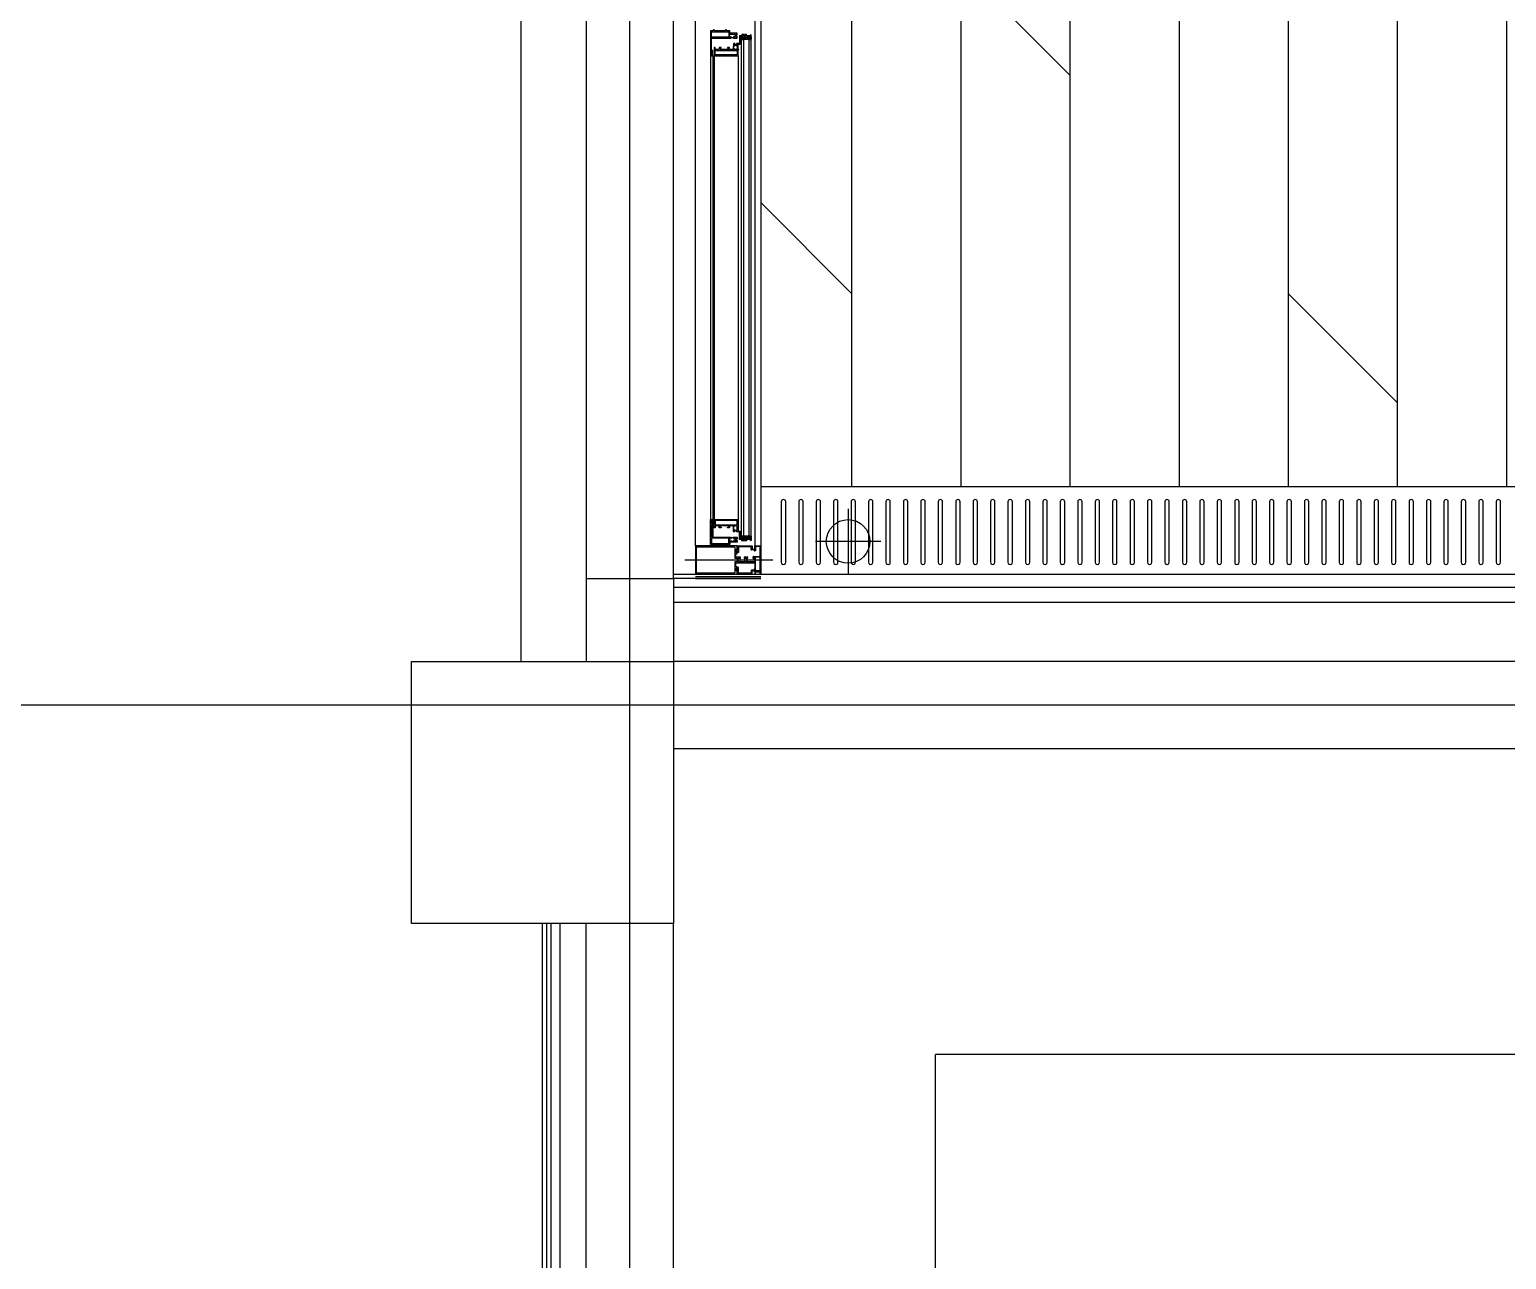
# Model space of a CAD drawing. Header units: millimetres. Extents: x 0 to 356400, y 0 to 68257.
# Drawn here: x 110613.2 to 110748.5, y 6959.1 to 7071.8 of the extents above; entities that cross this region are included whole.
import ezdxf

# ---------------------------------------------------------------- set-up
doc = ezdxf.new("R2010")
doc.units = ezdxf.units.MM
doc.header["$LTSCALE"] = 75
doc.layers.add('8', color=8, linetype='Continuous')

# ---------------------------------------------------------------- blocks, each defined once
blk = doc.blocks.new('G$C7369CDF7')
at = {"layer": '8'}
for p, q in [((8630.3, 37950), (8630.3, 45750)), ((8630.3, 37950), (8630.3, 45750)), ((8430.3, 45550), (8430.3, 37950)), ((8430.3, 45550), (8430.3, 37950)), ((8930.3, 41150), (8930.3, 36150)), ((8630.3, 38490), (8630.3, 40850)), ((8660.3, 38490), (8660.3, 40820)), ((8695.3, 40785), (8695.3, 38490)), ((8830.3, 40650), (8830.3, 38490)), ((9030.3, 40450), (9030.3, 38490)), ((9730.3, 39850), (9730.3, 38350)), ((1430.3, 39657.8), (8430.3, 39657.8)), ((8603.1, 39644.3), (8464.3, 39644.3)), ((8464.3, 39634.3), (8603.1, 39634.3)), ((8603.1, 39604.4), (8464.3, 39604.4)), ((8464.3, 39594.4), (8603.1, 39594.4)), ((8603.1, 39564.4), (8464.3, 39564.4)), ((8464.3, 39554.4), (8603.1, 39554.4)), ((8603.1, 39524.5), (8464.3, 39524.5)), ((8464.3, 39514.5), (8603.1, 39514.5)), ((8603.1, 39484.6), (8464.3, 39484.6)), ((8464.3, 39474.6), (8603.1, 39474.6)), ((8603.1, 39444.6), (8464.3, 39444.6)), ((8464.3, 39434.6), (8603.1, 39434.6)), ((1430.3, 39407.8), (8430.3, 39407.8)), ((7987.1, 39157.8), (8237.1, 39407.8)), ((8603.1, 39404.7), (8464.3, 39404.7)), ((8464.3, 39394.7), (8603.1, 39394.7)), ((8603.1, 39364.8), (8464.3, 39364.8)), ((8464.3, 39354.8), (8603.1, 39354.8)), ((8603.1, 39324.8), (8464.3, 39324.8)), ((8464.3, 39314.8), (8603.1, 39314.8)), ((8603.1, 39284.9), (8464.3, 39284.9)), ((8464.3, 39274.9), (8603.1, 39274.9)), ((8603.1, 39245), (8464.3, 39245)), ((8464.3, 39235), (8603.1, 39235)), ((8603.1, 39205), (8464.3, 39205)), ((8464.3, 39195), (8603.1, 39195)), ((1430.3, 39157.8), (8430.3, 39157.8)), ((8603.1, 39165.1), (8464.3, 39165.1)), ((8464.3, 39155.1), (8603.1, 39155.1)), ((8603.1, 39125.1), (8464.3, 39125.1)), ((8464.3, 39115.1), (8603.1, 39115.1)), ((8603.1, 39085.2), (8464.3, 39085.2)), ((8464.3, 39075.2), (8603.1, 39075.2)), ((8603.1, 39045.3), (8464.3, 39045.3)), ((8464.3, 39035.3), (8603.1, 39035.3)), ((8603.1, 39005.3), (8464.3, 39005.3)), ((8464.3, 38995.3), (8603.1, 38995.3)), ((8603.1, 38965.4), (8464.3, 38965.4)), ((8464.3, 38955.4), (8603.1, 38955.4)), ((1430.3, 38907.8), (8430.3, 38907.8)), ((8603.1, 38925.5), (8464.3, 38925.5)), ((8464.3, 38915.5), (8603.1, 38915.5)), ((8603.1, 38885.5), (8464.3, 38885.5)), ((8464.3, 38875.5), (8603.1, 38875.5)), ((8603.1, 38845.6), (8464.3, 38845.6)), ((8464.3, 38835.6), (8603.1, 38835.6)), ((8603.1, 38805.6), (8464.3, 38805.6)), ((8464.3, 38795.6), (8603.1, 38795.6)), ((8603.1, 38765.7), (8464.3, 38765.7)), ((8464.3, 38755.7), (8603.1, 38755.7)), ((8603.1, 38725.8), (8464.3, 38725.8)), ((8464.3, 38715.8), (8603.1, 38715.8)), ((8603.1, 38685.8), (8464.3, 38685.8)), ((8464.3, 38675.8), (8603.1, 38675.8)), ((1430.3, 38657.8), (8430.3, 38657.8)), ((7237.1, 38407.8), (7487.1, 38657.8)), ((8603.1, 38645.9), (8464.3, 38645.9)), ((8464.3, 38635.9), (8603.1, 38635.9)), ((8603.1, 38606), (8464.3, 38606)), ((8464.3, 38596), (8603.1, 38596)), ((8603.1, 38566), (8464.3, 38566)), ((8464.3, 38556), (8603.1, 38556)), ((8603.1, 38526.1), (8464.3, 38526.1)), ((8464.3, 38516.1), (8603.1, 38516.1)), ((8603.1, 38486.2), (8464.3, 38486.2)), ((8464.3, 38476.2), (8603.1, 38476.2)), ((8630.3, 37750), (8630.3, 38490)), ((8660.3, 37750), (8660.3, 38490)), ((8695.3, 38490), (8695.3, 37750)), ((8830.3, 38490), (8830.3, 37750)), ((9030.3, 38490), (9030.3, 37750)), ((8603.1, 38446.2), (8464.3, 38446.2)), ((8464.3, 38436.2), (8603.1, 38436.2)), ((1430.3, 38407.8), (8430.3, 38407.8)), ((8603.1, 38406.3), (8464.3, 38406.3)), ((8464.3, 38396.3), (8603.1, 38396.3)), ((8603.1, 38366.3), (8464.3, 38366.3)), ((8464.3, 38356.3), (8603.1, 38356.3)), ((13500.3, 38350), (9730.3, 38350)), ((8603.1, 38326.4), (8464.3, 38326.4)), ((8464.3, 38316.4), (8603.1, 38316.4)), ((8603.1, 38286.5), (8464.3, 38286.5)), ((8464.3, 38276.5), (8603.1, 38276.5)), ((8603.1, 38246.5), (8464.3, 38246.5)), ((8464.3, 38236.5), (8603.1, 38236.5)), ((8603.1, 38206.6), (8464.3, 38206.6)), ((8464.3, 38196.6), (8603.1, 38196.6)), ((8555.3, 38225), (8555.3, 38075)), ((8603.1, 38166.7), (8464.3, 38166.7)), ((1430.3, 38157.8), (8430.3, 38157.8)), ((7779.3, 37950), (7987.1, 38157.8)), ((8464.3, 38156.7), (8603.1, 38156.7)), ((8603.1, 38126.7), (8464.3, 38126.7)), ((8480.3, 38150), (8630.3, 38150)), ((8464.3, 38116.7), (8603.1, 38116.7)), ((8603.1, 38086.8), (8464.3, 38086.8)), ((8464.3, 38076.8), (8603.1, 38076.8)), ((8603.1, 38046.8), (8464.3, 38046.8)), ((8464.3, 38036.8), (8603.1, 38036.8)), ((8603.1, 38006.9), (8464.3, 38006.9)), ((8464.3, 37996.9), (8603.1, 37996.9)), ((8597.8, 37775.8), (8597.8, 37977.1)), ((2220.3, 37950), (8630.3, 37950)), ((3542.8, 37950), (8565.3, 37950)), ((3542.8, 37936), (8565.3, 37936)), ((7395, 37927.7), (7395, 37926.8)), ((7399.2, 37928), (7395.3, 37928)), ((7395.3, 37926.5), (7397.2, 37926.5)), ((7397.2, 37926.5), (7397.2, 37917.2)), ((7399.2, 37919), (7399.2, 37928)), ((7402.7, 37903), (7402.7, 37927)), ((7402.7, 37927), (7405.2, 37927)), ((8542.9, 37928), (7405.2, 37928)), ((7405.2, 37923), (7405.2, 37928)), ((7405.2, 37927), (7405.2, 37903)), ((8542.9, 37923), (7405.2, 37923)), ((8430.3, 37950), (8630.3, 37950)), ((8430.3, 37950), (8630.3, 37950)), ((8542.9, 37928), (8542.9, 37906)), ((8542.9, 37927), (8545.4, 37903)), ((8542.9, 37927), (8542.9, 37903)), ((8545.4, 37927), (8542.9, 37927)), ((8545.4, 37903), (8545.4, 37927)), ((8548.9, 37919), (8548.9, 37928)), ((8548.9, 37928), (8552.8, 37928)), ((8552.8, 37926.5), (8550.9, 37926.5)), ((8550.9, 37926.5), (8550.9, 37917.2)), ((8553.1, 37927.7), (8553.1, 37926.8)), ((8565.3, 37936), (8565.3, 37950)), ((8565.3, 37950), (8630.3, 37950)), ((8575.3, 37936), (8565.3, 37936)), ((8565.3, 37896.3), (8565.3, 37929)), ((8566.3, 37930), (8572.8, 37930)), ((8566.8, 37948), (8566.8, 37938)), ((8588.5, 37948.5), (8567.3, 37948.5)), ((8567.3, 37937.5), (8576.8, 37937.5)), ((8573.8, 37928), (8567.3, 37928)), ((8567.3, 37928), (8567.3, 37898.6)), ((8572.8, 37930), (8572.8, 37935.5)), ((8572.8, 37935.5), (8574.8, 37935.5)), ((8574.8, 37935.5), (8574.8, 37929)), ((8575.3, 37935.3), (8575.3, 37936)), ((8576.8, 37937.5), (8576.8, 37935.3)), ((8589.5, 37933.7), (8589.5, 37947.5)), ((8594, 37932.7), (8590.5, 37932.7)), ((8591, 37947.5), (8591, 37934.2)), ((8591, 37934.2), (8593, 37934.2)), ((8591.3, 37937), (8591.3, 37934.5)), ((8591.3, 37934.5), (8592.8, 37934.5)), ((8621.3, 37948.5), (8592, 37948.5)), ((8622.9, 37938), (8592.3, 37938)), ((8592.8, 37934.5), (8593.2, 37935.7)), ((8593, 37934.2), (8593.5, 37935.7)), ((8593.5, 37935.7), (8595, 37935.7)), ((8593.6, 37936), (8601.8, 37936)), ((8595, 37935.7), (8595, 37933.7)), ((8602.3, 37935.5), (8602.3, 37919.5)), ((8604.3, 37907.8), (8604.3, 37935)), ((8605.3, 37936), (8618.8, 37936)), ((8618.8, 37936), (8618.8, 37935.3)), ((8620.3, 37935.3), (8620.3, 37936)), ((8620.3, 37936), (8630.3, 37936)), ((8622.8, 37935.5), (8620.8, 37935.5)), ((8620.8, 37935.5), (8620.8, 37929)), ((8621.8, 37939.1), (8621.8, 37948)), ((8621.8, 37928), (8628.3, 37928)), ((8622.8, 37930), (8622.8, 37935.5)), ((8629.3, 37930), (8622.8, 37930)), ((8623.3, 37948), (8623.3, 37939.1)), ((8623.4, 37946.7), (8623.4, 37938.5)), ((8630.3, 37948.5), (8623.8, 37948.5)), ((8624.9, 37938.5), (8624.9, 37946.7)), ((8630.3, 37938), (8625.4, 37938)), ((8628.3, 37928), (8628.3, 37898.6)), ((8630.3, 37950), (8630.3, 37948.5)), ((8630.3, 37936), (8630.3, 37938)), ((8630.3, 37896.3), (8630.3, 37929)), ((8635.3, 37800), (8635.3, 37950)), ((8640.3, 37950), (8640.3, 37750)), ((8640.3, 37800), (8640.3, 37950)), ((7394.8, 37896), (7391.3, 37896)), ((7391.3, 37896), (7391.3, 37885.3)), ((7393.3, 37893.5), (7393.3, 37895)), ((7393.3, 37895), (7394.8, 37895)), ((7400.3, 37893.5), (7393.3, 37893.5)), ((7393.3, 37888.6), (7393.3, 37891)), ((7393.8, 37888.6), (7393.3, 37888.6)), ((7393.8, 37891.5), (7399.8, 37891.5)), ((7397.2, 37917.2), (7394, 37917.2)), ((7394, 37917.2), (7394, 37914.2)), ((7397.2, 37911.5), (7394, 37911.5)), ((7394, 37911.5), (7394, 37907)), ((7394.5, 37913.7), (7395.2, 37913.7)), ((7394.5, 37906.5), (7395.2, 37906.5)), ((7395.7, 37914.2), (7395.7, 37915.2)), ((7395.7, 37915.2), (7397.2, 37915.2)), ((7395.7, 37907), (7395.7, 37909.5)), ((7395.7, 37909.5), (7397.2, 37909.5)), ((7397.2, 37915.2), (7397.2, 37913.7)), ((7397.2, 37913.7), (7397.2, 37911.5)), ((7397.2, 37909.5), (7397.2, 37901)), ((7397.2, 37901), (7414.5, 37901)), ((7398.3, 37895.5), (7398.3, 37895.5)), ((7402.3, 37896), (7398.8, 37896)), ((7398.8, 37895), (7400.3, 37895)), ((7402.7, 37919), (7399.2, 37919)), ((7399.2, 37903), (7399.2, 37917.7)), ((7399.2, 37917.7), (7401.4, 37917.7)), ((7401.4, 37903), (7399.2, 37903)), ((7400.3, 37888.6), (7399.8, 37888.6)), ((7400.3, 37895), (7400.3, 37893.5)), ((7400.3, 37891), (7400.3, 37888.6)), ((7401.4, 37917.7), (7401.4, 37915.7)), ((7401.4, 37915.7), (7402.7, 37915.7)), ((7402.7, 37905), (7401.4, 37905)), ((7401.4, 37905), (7401.4, 37903)), ((7402.3, 37888.1), (7402.3, 37896)), ((7402.7, 37915.7), (7402.7, 37919)), ((7402.7, 37903), (7402.7, 37905)), ((7405.2, 37903), (7402.7, 37903)), ((7416.5, 37903), (7402.7, 37903)), ((7405.2, 37906), (7405.2, 37912)), ((8542.9, 37911), (7405.2, 37911)), ((8542.9, 37906), (7405.2, 37906)), ((7414.5, 37901), (7414.5, 37894.5)), ((7414.5, 37890.1), (7414.5, 37887)), ((7415.5, 37894.5), (7415.5, 37895.4)), ((7415.5, 37889.2), (7415.5, 37890.1)), ((7416.5, 37898), (7416.5, 37903)), ((7423.5, 37898), (7416.5, 37898)), ((7416.8, 37895.4), (7416.8, 37889.2)), ((7418.8, 37889.6), (7418.8, 37895.4)), ((7419.4, 37896), (7419.7, 37896)), ((7419.7, 37889), (7419.4, 37889)), ((7421.2, 37887.5), (7421.2, 37889.5)), ((7421.7, 37896), (7425.9, 37896)), ((7423.8, 37897.7), (7423.5, 37898)), ((7424.1, 37898), (7423.8, 37897.7)), ((7427.8, 37898), (7424.1, 37898)), ((7426.4, 37889.5), (7426.4, 37887.5)), ((7427.8, 37898.5), (7427.8, 37898)), ((7427.9, 37896), (7428.2, 37896)), ((7428.2, 37889), (7427.9, 37889)), ((7428.8, 37895.4), (7428.8, 37889.6)), ((7429.3, 37898), (7429.3, 37898.5)), ((7442.8, 37898), (7429.3, 37898)), ((7430.8, 37845), (7430.8, 37896)), ((7430.8, 37896), (7440.8, 37896)), ((7440.8, 37896), (7440.8, 37845)), ((7442.8, 37898), (8518.8, 37898)), ((7442.8, 37843), (7442.8, 37898)), ((8505.3, 37843), (8505.3, 37898)), ((8505.3, 37898), (8518.8, 37898)), ((8517.3, 37896), (8507.3, 37896)), ((8507.3, 37896), (8507.3, 37845)), ((8517.3, 37845), (8517.3, 37896)), ((8518.8, 37898), (8518.8, 37898.5)), ((8519.3, 37895.4), (8519.3, 37889.6)), ((8520.2, 37896), (8519.9, 37896)), ((8519.9, 37889), (8520.2, 37889)), ((8520.3, 37898.5), (8520.3, 37898)), ((8520.3, 37898), (8524, 37898)), ((8521.7, 37889.5), (8521.7, 37887.5)), ((8526.4, 37896), (8522.2, 37896)), ((8524, 37898), (8524.3, 37897.7)), ((8524.3, 37897.7), (8524.6, 37898)), ((8524.6, 37898), (8531.5, 37898)), ((8526.4, 37896), (8526.4, 37898)), ((8526.9, 37887.5), (8526.9, 37889.5)), ((8528.7, 37896), (8528.4, 37896)), ((8528.4, 37889), (8528.7, 37889)), ((8529.3, 37889.6), (8529.3, 37895.4)), ((8531.3, 37895.4), (8531.3, 37889.2)), ((8531.5, 37898), (8531.5, 37903)), ((8531.5, 37903), (8545.4, 37903)), ((8532.5, 37894.5), (8532.5, 37895.4)), ((8532.5, 37889.2), (8532.5, 37890.1)), ((8550.9, 37901), (8533.5, 37901)), ((8533.5, 37901), (8533.5, 37894.5)), ((8533.5, 37890.1), (8533.5, 37887)), ((8542.9, 37906), (8542.9, 37912)), ((8542.9, 37903), (8545.4, 37903)), ((8545.4, 37915.7), (8545.4, 37919)), ((8545.4, 37919), (8548.9, 37919)), ((8546.7, 37915.7), (8545.4, 37915.7)), ((8545.4, 37903), (8545.4, 37905)), ((8545.4, 37905), (8546.7, 37905)), ((8545.8, 37888.1), (8545.8, 37896)), ((8545.8, 37896), (8549.3, 37896)), ((8548.9, 37917.7), (8546.7, 37917.7)), ((8546.7, 37917.7), (8546.7, 37915.7)), ((8546.7, 37905), (8546.7, 37903)), ((8546.7, 37903), (8548.9, 37903)), ((8549.3, 37895), (8547.8, 37895)), ((8547.8, 37895), (8547.8, 37893.5)), ((8547.8, 37893.5), (8554.8, 37893.5)), ((8547.8, 37891), (8547.8, 37888.6)), ((8547.8, 37888.6), (8548.3, 37888.6)), ((8554.3, 37891.5), (8548.3, 37891.5)), ((8548.9, 37903), (8548.9, 37917.7)), ((8549.8, 37895.5), (8549.8, 37895.5)), ((8550.9, 37917.2), (8554.1, 37917.2)), ((8552.4, 37915.2), (8550.9, 37915.2)), ((8550.9, 37915.2), (8550.9, 37913.7)), ((8550.9, 37913.7), (8550.9, 37911.5)), ((8550.9, 37911.5), (8554.1, 37911.5)), ((8552.4, 37909.5), (8550.9, 37909.5)), ((8550.9, 37909.5), (8550.9, 37901)), ((8552.4, 37914.2), (8552.4, 37915.2)), ((8552.4, 37907), (8552.4, 37909.5)), ((8553.6, 37913.7), (8552.9, 37913.7)), ((8553.6, 37906.5), (8552.9, 37906.5)), ((8553.3, 37896), (8556.8, 37896)), ((8554.8, 37895), (8553.3, 37895)), ((8554.1, 37917.2), (8554.1, 37914.2)), ((8554.1, 37911.5), (8554.1, 37907)), ((8554.3, 37888.6), (8554.8, 37888.6)), ((8554.8, 37893.5), (8554.8, 37895)), ((8554.8, 37888.6), (8554.8, 37891)), ((8556.8, 37896), (8556.8, 37885.3)), ((8574.8, 37896.3), (8565.3, 37896.3)), ((8574.2, 37896), (8565.3, 37896)), ((8565.3, 37896), (8565.3, 37800)), ((8567.3, 37898.6), (8580.8, 37898.6)), ((8567.8, 37803), (8567.8, 37890)), ((8568.3, 37890.5), (8593.3, 37890.5)), ((8573.3, 37893.3), (8573.3, 37894.9)), ((8573.3, 37894.9), (8574.2, 37894.9)), ((8579.3, 37893.3), (8573.3, 37893.3)), ((8573.4, 37893.9), (8573.4, 37894.4)), ((8573.9, 37894.9), (8574.8, 37894.9)), ((8578.6, 37893.4), (8573.9, 37893.4)), ((8580.8, 37896.3), (8577.8, 37896.3)), ((8577.8, 37894.9), (8578.6, 37894.9)), ((8583.2, 37896), (8578.3, 37896)), ((8578.3, 37894.9), (8579.3, 37894.9)), ((8579.1, 37894.4), (8579.1, 37893.9)), ((8579.3, 37894.9), (8579.3, 37893.3)), ((8580.8, 37898.6), (8580.8, 37896.3)), ((8581.3, 37893.5), (8581.3, 37894)), ((8581.8, 37894.5), (8583.2, 37894.5)), ((8590.8, 37893), (8581.8, 37893)), ((8592.8, 37920), (8591.3, 37920)), ((8591.3, 37920), (8591.3, 37912)), ((8591.3, 37903), (8591.3, 37893.5)), ((8591.8, 37911.5), (8594, 37911.5)), ((8594, 37903.5), (8591.8, 37903.5)), ((8593.1, 37919.3), (8592.8, 37920)), ((8593.3, 37913.5), (8593.3, 37916.2)), ((8593.3, 37898.8), (8593.3, 37901.5)), ((8601.8, 37919), (8593.6, 37919)), ((8594, 37913), (8593.8, 37913)), ((8593.8, 37902), (8594, 37902)), ((8593.8, 37891), (8593.8, 37895)), ((8594.1, 37917), (8601.5, 37917)), ((8601.5, 37898), (8594.1, 37898)), ((8594.3, 37895.5), (8601.3, 37895.5)), ((8601.8, 37913), (8601.5, 37913)), ((8601.5, 37911.5), (8601.8, 37911.5)), ((8601.8, 37903.5), (8601.5, 37903.5)), ((8601.5, 37902), (8601.8, 37902)), ((8601.8, 37895), (8601.8, 37891)), ((8602.3, 37916.2), (8602.3, 37913.5)), ((8602.3, 37911), (8602.3, 37904)), ((8602.3, 37901.5), (8602.3, 37898.8)), ((8602.3, 37890.5), (8627.3, 37890.5)), ((8604, 37907.5), (8604.3, 37907.8)), ((8604.3, 37907.2), (8604, 37907.5)), ((8604.3, 37893.5), (8604.3, 37907.2)), ((8612.8, 37893), (8604.8, 37893)), ((8613.3, 37895.5), (8613.3, 37893.5)), ((8617.2, 37896), (8613.8, 37896)), ((8628.3, 37898.6), (8614.8, 37898.6)), ((8614.8, 37898.6), (8614.8, 37896.3)), ((8614.8, 37896.3), (8617.8, 37896.3)), ((8616.3, 37893.3), (8616.3, 37894.9)), ((8616.3, 37894.9), (8617.2, 37894.9)), ((8622.3, 37893.3), (8616.3, 37893.3)), ((8616.4, 37894.4), (8616.4, 37893.9)), ((8617.8, 37894.9), (8616.9, 37894.9)), ((8616.9, 37893.4), (8621.6, 37893.4)), ((8620.8, 37896.3), (8630.3, 37896.3)), ((8621.6, 37894.9), (8620.8, 37894.9)), ((8630.3, 37896), (8621.3, 37896)), ((8621.3, 37894.9), (8622.3, 37894.9)), ((8622.1, 37893.9), (8622.1, 37894.4)), ((8622.3, 37894.9), (8622.3, 37893.3)), ((8627.8, 37890), (8627.8, 37803)), ((8630.3, 37800), (8630.3, 37896)), ((7385.8, 37871), (7383.8, 37871)), ((7383.8, 37869), (7385.8, 37869)), ((7390.8, 37879), (7385.8, 37879)), ((7385.8, 37879), (7385.8, 37871)), ((7385.8, 37869), (7385.8, 37843)), ((7387.8, 37876.5), (7400.3, 37876.5)), ((7387.8, 37837), (7387.8, 37876.5)), ((7391.3, 37885.3), (7391.6, 37885)), ((7391.6, 37885), (7391.3, 37884.7)), ((7391.3, 37884.7), (7391.3, 37879.5)), ((7393.3, 37882.4), (7393.3, 37887.6)), ((7393.3, 37887.6), (7393.8, 37887.6)), ((7393.8, 37882.4), (7393.3, 37882.4)), ((7393.3, 37879), (7393.3, 37881.4)), ((7393.3, 37881.4), (7393.8, 37881.4)), ((7399.8, 37878.5), (7393.8, 37878.5)), ((7399.8, 37887.6), (7401.8, 37887.6)), ((7401.8, 37882.4), (7399.8, 37882.4)), ((7399.8, 37881.4), (7400.3, 37881.4)), ((7400.3, 37881.4), (7400.3, 37879)), ((7400.3, 37876.5), (7400.3, 37837)), ((7402.3, 37838), (7402.3, 37881.9)), ((7414.5, 37887), (7420.7, 37887)), ((7428.8, 37878.5), (7423.8, 37878.5)), ((7423.8, 37878.5), (7423.8, 37874)), ((7423.8, 37874), (7425.8, 37874)), ((7425.8, 37859), (7423.8, 37859)), ((7423.8, 37859), (7423.8, 37854.5)), ((7423.8, 37854.5), (7428.8, 37854.5)), ((7425.8, 37874), (7425.8, 37876.5)), ((7425.8, 37876.5), (7428.8, 37876.5)), ((7425.8, 37856.5), (7425.8, 37859)), ((7428.8, 37856.5), (7425.8, 37856.5)), ((7426.9, 37887), (7428.8, 37887)), ((7428.8, 37887), (7428.8, 37878.5)), ((7428.8, 37876.5), (7428.8, 37856.5)), ((7428.8, 37854.5), (7428.8, 37845)), ((8521.2, 37887), (8519.3, 37887)), ((8519.3, 37887), (8519.3, 37878.5)), ((8519.3, 37878.5), (8524.3, 37878.5)), ((8522.3, 37876.5), (8519.3, 37876.5)), ((8519.3, 37876.5), (8519.3, 37856.5)), ((8519.3, 37856.5), (8522.3, 37856.5)), ((8524.3, 37854.5), (8519.3, 37854.5)), ((8519.3, 37854.5), (8519.3, 37845)), ((8522.3, 37874), (8522.3, 37876.5)), ((8524.3, 37874), (8522.3, 37874)), ((8522.3, 37856.5), (8522.3, 37859)), ((8522.3, 37859), (8524.3, 37859)), ((8524.3, 37878.5), (8524.3, 37874)), ((8524.3, 37859), (8524.3, 37854.5)), ((8533.5, 37887), (8527.4, 37887)), ((8545.8, 37838), (8545.8, 37881.9)), ((8548.3, 37887.6), (8546.3, 37887.6)), ((8546.3, 37882.4), (8548.3, 37882.4)), ((8548.3, 37881.4), (8547.8, 37881.4)), ((8547.8, 37881.4), (8547.8, 37879)), ((8560.3, 37876.5), (8547.8, 37876.5)), ((8547.8, 37876.5), (8547.8, 37837)), ((8548.3, 37878.5), (8554.3, 37878.5)), ((8554.8, 37887.6), (8554.3, 37887.6)), ((8554.3, 37882.4), (8554.8, 37882.4)), ((8554.8, 37881.4), (8554.3, 37881.4)), ((8554.8, 37882.4), (8554.8, 37887.6)), ((8554.8, 37879), (8554.8, 37881.4)), ((8556.8, 37885.3), (8556.5, 37885)), ((8556.5, 37885), (8556.8, 37884.7)), ((8556.8, 37884.7), (8556.8, 37879.5)), ((8557.3, 37879), (8562.3, 37879)), ((8560.3, 37837), (8560.3, 37876.5)), ((8562.3, 37879), (8562.3, 37871)), ((8562.3, 37871), (8564.3, 37871)), ((8564.3, 37869), (8562.3, 37869)), ((8562.3, 37869), (8562.3, 37843)), ((7385.8, 37843), (7383.8, 37843)), ((7383.8, 37841), (7385.8, 37841)), ((7385.8, 37841), (7385.8, 37835)), ((7385.8, 37835), (7442.8, 37835)), ((7400.3, 37837), (7387.8, 37837)), ((7430.8, 37837), (7403.3, 37837)), ((7428.8, 37845), (7423.8, 37845)), ((7423.8, 37845), (7423.8, 37843)), ((7423.8, 37843), (7442.8, 37843)), ((7440.8, 37845), (7430.8, 37845)), ((7434.3, 37840), (7430.8, 37840)), ((7430.8, 37840), (7430.8, 37837)), ((7432.8, 37837), (7432.8, 37838.5)), ((7432.8, 37838.5), (7434.3, 37838.5)), ((7440.8, 37837), (7432.8, 37837)), ((7442.8, 37840), (7439.3, 37840)), ((7439.3, 37838.5), (7440.8, 37838.5)), ((7440.8, 37838.5), (7440.8, 37837)), ((7442.8, 37843), (8505.3, 37843)), ((7442.8, 37840), (8545.8, 37840)), ((7442.8, 37835), (7442.8, 37840)), ((7442.8, 37835), (8505.3, 37835)), ((8524.3, 37843), (8505.3, 37843)), ((8505.3, 37840), (8508.8, 37840)), ((8505.3, 37835), (8505.3, 37840)), ((8562.3, 37835), (8505.3, 37835)), ((8507.3, 37845), (8517.3, 37845)), ((8508.8, 37838.5), (8507.3, 37838.5)), ((8507.3, 37838.5), (8507.3, 37837)), ((8507.3, 37837), (8515.3, 37837)), ((8513.8, 37840), (8517.3, 37840)), ((8515.3, 37838.5), (8513.8, 37838.5)), ((8515.3, 37837), (8515.3, 37838.5)), ((8517.3, 37840), (8517.3, 37837)), ((8517.3, 37837), (8544.8, 37837)), ((8519.3, 37845), (8524.3, 37845)), ((8524.3, 37845), (8524.3, 37843)), ((8547.8, 37837), (8560.3, 37837)), ((8562.3, 37843), (8564.3, 37843)), ((8564.3, 37841), (8562.3, 37841)), ((8562.3, 37841), (8562.3, 37835)), ((8565.3, 37800), (3542.8, 37800)), ((8565.3, 37800), (8630.3, 37800)), ((8627.3, 37802.5), (8568.3, 37802.5)), ((8640.3, 37750), (2220.3, 37750)), ((8640.3, 37750), (8830.3, 37750)), ((8640.3, 37550), (8640.3, 37750)), ((8830.3, 37750), (9430.3, 37750)), ((8830.3, 37150), (8830.3, 37750)), ((8830.3, 37150), (8830.3, 37750)), ((8830.3, 37750), (9430.3, 37750)), ((14730.3, 37750), (9430.3, 37750)), ((9430.3, 37750), (9430.3, 37150)), ((9430.3, 37750), (9430.3, 37150)), ((15030.3, 37650), (530.3, 37650)), ((2220.3, 37550), (8640.3, 37550)), ((8640.3, 37550), (8830.3, 37550)), ((8830.3, 37400), (8830.3, 37550)), ((14730.3, 37550), (9430.3, 37550)), ((14580.3, 37490), (9430.3, 37490)), ((14580.3, 37470), (9430.3, 37470)), ((14580.3, 37460), (9430.3, 37460)), ((14580.3, 37450), (9430.3, 37450)), ((2030.3, 37400), (8830.3, 37400)), ((9430.3, 37150), (8830.3, 37150)), ((9430.3, 37150), (8830.3, 37150))]:
    blk.add_line(p, q, dxfattribs=at)
blk.add_circle((8555.3, 38150), 50, dxfattribs=at)
for centre, radius, start, end in [((8464.3, 39639.3), 5, 90, 270), ((8603.1, 39639.3), 5, 270, 90), ((8464.3, 39599.4), 5, 90, 270), ((8603.1, 39599.4), 5, 270, 90), ((8464.3, 39559.4), 5, 90, 270), ((8603.1, 39559.4), 5, 270, 90), ((8464.3, 39519.5), 5, 90, 270), ((8603.1, 39519.5), 5, 270, 90), ((8464.3, 39479.6), 5, 90, 270), ((8603.1, 39479.6), 5, 270, 90), ((8464.3, 39439.6), 5, 90, 270), ((8603.1, 39439.6), 5, 270, 90), ((8464.3, 39399.7), 5, 90, 270), ((8603.1, 39399.7), 5, 270, 90), ((8464.3, 39359.8), 5, 90, 270), ((8603.1, 39359.8), 5, 270, 90), ((8464.3, 39319.8), 5, 90, 270), ((8603.1, 39319.8), 5, 270, 90), ((8464.3, 39279.9), 5, 90, 270), ((8603.1, 39279.9), 5, 270, 90), ((8464.3, 39240), 5, 90, 270), ((8603.1, 39240), 5, 270, 90), ((8464.3, 39200), 5, 90, 270), ((8603.1, 39200), 5, 270, 90), ((8464.3, 39160.1), 5, 90, 270), ((8603.1, 39160.1), 5, 270, 90), ((8464.3, 39120.1), 5, 90, 270), ((8603.1, 39120.1), 5, 270, 90), ((8464.3, 39080.2), 5, 90, 270), ((8603.1, 39080.2), 5, 270, 90), ((8464.3, 39040.3), 5, 90, 270), ((8603.1, 39040.3), 5, 270, 90), ((8464.3, 39000.3), 5, 90, 270), ((8603.1, 39000.3), 5, 270, 90), ((8464.3, 38960.4), 5, 90, 270), ((8603.1, 38960.4), 5, 270, 90), ((8464.3, 38920.5), 5, 90, 270), ((8603.1, 38920.5), 5, 270, 90), ((8464.3, 38880.5), 5, 90, 270), ((8603.1, 38880.5), 5, 270, 90), ((8464.3, 38840.6), 5, 90, 270), ((8603.1, 38840.6), 5, 270, 90), ((8464.3, 38800.6), 5, 90, 270), ((8603.1, 38800.6), 5, 270, 90), ((8464.3, 38760.7), 5, 90, 270), ((8603.1, 38760.7), 5, 270, 90), ((8464.3, 38720.8), 5, 90, 270), ((8603.1, 38720.8), 5, 270, 90), ((8464.3, 38680.8), 5, 90, 270), ((8603.1, 38680.8), 5, 270, 90), ((8464.3, 38640.9), 5, 90, 270), ((8603.1, 38640.9), 5, 270, 90), ((8464.3, 38601), 5, 90, 270), ((8603.1, 38601), 5, 270, 90), ((8464.3, 38561), 5, 90, 270), ((8603.1, 38561), 5, 270, 90), ((8464.3, 38521.1), 5, 90, 270), ((8603.1, 38521.1), 5, 270, 90), ((8464.3, 38481.2), 5, 90, 270), ((8603.1, 38481.2), 5, 270, 90), ((8464.3, 38441.2), 5, 90, 270), ((8603.1, 38441.2), 5, 270, 90), ((8464.3, 38401.3), 5, 90, 270), ((8603.1, 38401.3), 5, 270, 90), ((8464.3, 38361.3), 5, 90, 270), ((8603.1, 38361.3), 5, 270, 90), ((8464.3, 38321.4), 5, 90, 270), ((8603.1, 38321.4), 5, 270, 90), ((8464.3, 38281.5), 5, 90, 270), ((8603.1, 38281.5), 5, 270, 90), ((8464.3, 38241.5), 5, 90, 270), ((8603.1, 38241.5), 5, 270, 90), ((8464.3, 38201.6), 5, 90, 270), ((8603.1, 38201.6), 5, 270, 90), ((8464.3, 38161.7), 5, 90, 270), ((8603.1, 38161.7), 5, 270, 90), ((8464.3, 38121.7), 5, 90, 270), ((8603.1, 38121.7), 5, 270, 90), ((8464.3, 38081.8), 5, 90, 270), ((8603.1, 38081.8), 5, 270, 90), ((8464.3, 38041.8), 5, 90, 270), ((8603.1, 38041.8), 5, 270, 90), ((8464.3, 38001.9), 5, 90, 270), ((8603.1, 38001.9), 5, 270, 90), ((7395.3, 37927.7), 0.3, 90, 180), ((7395.3, 37926.8), 0.3, 180, 270), ((7402.2, 37935.9), 8.43, 249.237, 290.763), ((8545.9, 37935.9), 8.43, 249.237, 290.763), ((8552.8, 37927.7), 0.3, 360, 90), ((8552.8, 37926.8), 0.3, 270, 0), ((8566.3, 37929), 1, 90, 180), ((8567.3, 37948), 0.5, 90, 180), ((8567.3, 37938), 0.5, 180, 270), ((8573.8, 37929), 1, 270, 0), ((8576, 37935.3), 0.75, 180, 0), ((8588.5, 37947.5), 1, 0, 90), ((8590.5, 37933.7), 1, 180, 270), ((8592, 37947.5), 1, 90, 180), ((8592.3, 37937), 1, 90, 180), ((8593.6, 37935.5), 0.5, 90, 161.5651), ((8594, 37933.7), 1, 270, 0), ((8601.8, 37935.5), 0.5, 0, 90), ((8605.3, 37935), 1, 90, 180), ((8619.5, 37935.3), 0.75, 180, 0), ((8621.8, 37929), 1, 180, 270), ((8621.3, 37948), 0.5, 0, 90), ((8622.5, 37939.1), 0.75, 180, 0), ((8622.9, 37938.5), 0.5, 270, 0), ((8623.8, 37948), 0.5, 90, 180), ((8624.1, 37946.7), 0.75, 0, 180), ((8625.4, 37938.5), 0.5, 180, 270), ((8629.3, 37929), 1, 0, 90), ((7393.8, 37891), 0.5, 90, 180), ((7393.8, 37888.1), 0.5, 270, 90), ((7394.5, 37914.2), 0.5, 180, 270), ((7394.5, 37907), 0.5, 180, 270), ((7394.8, 37895.5), 0.5, 270, 90), ((7395.2, 37914.2), 0.5, 270, 0), ((7395.2, 37907), 0.5, 270, 0), ((7398.8, 37895.5), 0.5, 90, 180), ((7398.8, 37895.5), 0.5, 180, 270), ((7399.8, 37888.1), 0.5, 90, 270), ((7399.8, 37891), 0.5, 0, 90), ((7407.6, 37885), 6.14, 153.4061, 206.5939), ((7401.8, 37888.1), 0.5, 270, 0), ((7415, 37894.5), 0.5, 180, 270), ((7415, 37890.1), 0.5, 90, 180), ((7415, 37894.5), 0.5, 270, 0), ((7415, 37890.1), 0.5, 0, 90), ((7416.2, 37895.4), 0.625, 90, 180), ((7416.2, 37889.2), 0.625, 180, 270), ((7416.2, 37895.4), 0.625, 0, 90), ((7416.2, 37889.2), 0.625, 270, 0), ((7419.4, 37895.4), 0.6, 90, 180), ((7419.4, 37889.6), 0.6, 180, 270), ((7419.7, 37895.5), 0.5, 0, 90), ((7419.7, 37889.5), 0.5, 270, 0), ((7420.7, 37895.5), 0.5, 180, 0), ((7420.7, 37889.5), 0.5, 0, 180), ((7421.7, 37895.5), 0.5, 90, 180), ((7425.9, 37895.5), 0.5, 0, 90), ((7426.9, 37895.5), 0.5, 180, 0), ((7426.9, 37889.5), 0.5, 0, 180), ((7427.9, 37895.5), 0.5, 90, 180), ((7427.9, 37889.5), 0.5, 180, 270), ((7428.5, 37898.5), 0.75, 0, 180), ((7428.2, 37895.4), 0.6, 360, 90), ((7428.2, 37889.6), 0.6, 270, 0), ((8519.5, 37898.5), 0.75, 0, 180), ((8519.9, 37895.4), 0.6, 90, 180), ((8519.9, 37889.6), 0.6, 180, 270), ((8520.2, 37895.5), 0.5, 0, 90), ((8520.2, 37889.5), 0.5, 270, 0), ((8521.2, 37895.5), 0.5, 180, 0), ((8521.2, 37889.5), 0.5, 0, 180), ((8522.2, 37895.5), 0.5, 90, 180), ((8526.4, 37895.5), 0.5, 0, 90), ((8527.4, 37895.5), 0.5, 180, 0), ((8527.4, 37889.5), 0.5, 0, 180), ((8528.4, 37895.5), 0.5, 90, 180), ((8528.4, 37889.5), 0.5, 180, 270), ((8528.7, 37895.4), 0.6, 360, 90), ((8528.7, 37889.6), 0.6, 270, 0), ((8531.9, 37895.4), 0.625, 90, 180), ((8531.9, 37889.2), 0.625, 180, 270), ((8531.9, 37895.4), 0.625, 0, 90), ((8531.9, 37889.2), 0.625, 270, 0), ((8533, 37894.5), 0.5, 180, 270), ((8533, 37890.1), 0.5, 90, 180), ((8533, 37894.5), 0.5, 270, 0), ((8533, 37890.1), 0.5, 0, 90), ((8546.3, 37888.1), 0.5, 180, 270), ((8540.4, 37885), 6.14, 333.4061, 26.5939), ((8548.3, 37891), 0.5, 90, 180), ((8548.3, 37888.1), 0.5, 270, 90), ((8549.3, 37895.5), 0.5, 0, 90), ((8549.3, 37895.5), 0.5, 270, 360), ((8552.9, 37914.2), 0.5, 180, 270), ((8552.9, 37907), 0.5, 180, 270), ((8553.3, 37895.5), 0.5, 90, 270), ((8553.6, 37914.2), 0.5, 270, 0), ((8553.6, 37907), 0.5, 270, 0), ((8554.3, 37888.1), 0.5, 90, 270), ((8554.3, 37891), 0.5, 0, 90), ((8568.3, 37890), 0.5, 90, 180), ((8573.9, 37894.4), 0.5, 90, 180), ((8573.9, 37893.9), 0.5, 180, 270), ((8574.2, 37895.5), 0.55, 270, 90), ((8574.5, 37895.6), 0.765, 290.2778, 69.7222), ((8578.1, 37895.6), 0.765, 110.2778, 249.7222), ((8578.3, 37895.5), 0.55, 90, 270), ((8578.6, 37894.4), 0.5, 0, 90), ((8578.6, 37893.9), 0.5, 270, 0), ((8581.8, 37894), 0.5, 90, 180), ((8581.8, 37893.5), 0.5, 180, 270), ((8583.2, 37895.3), 0.75, 270, 90), ((8590.8, 37893.5), 0.5, 270, 0), ((8591.8, 37912), 0.5, 180, 270), ((8591.8, 37903), 0.5, 90, 180), ((8593.6, 37919.5), 0.5, 206.5651, 270), ((8594.1, 37916.2), 0.8, 90, 180), ((8593.8, 37913.5), 0.5, 180, 270), ((8593.8, 37901.5), 0.5, 90, 180), ((8594.1, 37898.8), 0.8, 180, 270), ((8593.3, 37891), 0.5, 270, 0), ((8594.3, 37895), 0.5, 90, 180), ((8594, 37912.3), 0.75, 270, 90), ((8594, 37902.8), 0.75, 270, 90), ((8601.5, 37912.3), 0.75, 90, 270), ((8601.5, 37902.8), 0.75, 90, 270), ((8601.3, 37895), 0.5, 0, 90), ((8601.5, 37916.2), 0.8, 360, 90), ((8601.5, 37898.8), 0.8, 270, 0), ((8601.8, 37919.5), 0.5, 270, 0), ((8601.8, 37913.5), 0.5, 270, 0), ((8601.8, 37911), 0.5, 0, 90), ((8601.8, 37904), 0.5, 270, 0), ((8601.8, 37901.5), 0.5, 0, 90), ((8602.3, 37891), 0.5, 180, 270), ((8604.8, 37893.5), 0.5, 180, 270), ((8612.8, 37893.5), 0.5, 270, 0), ((8613.8, 37895.5), 0.5, 90, 180), ((8616.9, 37894.4), 0.5, 90, 180), ((8616.9, 37893.9), 0.5, 180, 270), ((8617.2, 37895.5), 0.55, 270, 90), ((8617.5, 37895.6), 0.765, 290.2778, 69.7222), ((8621.1, 37895.6), 0.765, 110.2778, 249.7222), ((8621.3, 37895.5), 0.55, 90, 270), ((8621.6, 37894.4), 0.5, 0, 90), ((8621.6, 37893.9), 0.5, 270, 0), ((8627.3, 37890), 0.5, 0, 90), ((7383.8, 37870), 1, 90, 180), ((7383.8, 37870), 1, 180, 270), ((7390.8, 37879.5), 0.5, 270, 0), ((7393.8, 37879), 0.5, 180, 270), ((7393.8, 37881.9), 0.5, 270, 90), ((7399.8, 37881.9), 0.5, 90, 270), ((7399.8, 37879), 0.5, 270, 0), ((7401.8, 37881.9), 0.5, 0, 90), ((7420.7, 37887.5), 0.5, 270, 0), ((7423.8, 37877.7), 9.86, 73.8262, 106.1738), ((7426.9, 37887.5), 0.5, 180, 270), ((8521.2, 37887.5), 0.5, 270, 0), ((8524.3, 37877.7), 9.86, 73.8262, 106.1738), ((8527.4, 37887.5), 0.5, 180, 270), ((8546.3, 37881.9), 0.5, 90, 180), ((8548.3, 37879), 0.5, 180, 270), ((8548.3, 37881.9), 0.5, 270, 90), ((8554.3, 37881.9), 0.5, 90, 270), ((8554.3, 37879), 0.5, 270, 0), ((8557.3, 37879.5), 0.5, 180, 270), ((8564.3, 37870), 1, 0, 90), ((8564.3, 37870), 1, 270, 360), ((7383.8, 37842), 1, 90, 180), ((7383.8, 37842), 1, 180, 270), ((7403.3, 37838), 1, 180, 270), ((7434.3, 37839.3), 0.75, 270, 90), ((7439.3, 37839.3), 0.75, 90, 270), ((8508.8, 37839.3), 0.75, 270, 90), ((8513.8, 37839.3), 0.75, 90, 270), ((8544.8, 37838), 1, 270, 360), ((8564.3, 37842), 1, 0, 90), ((8564.3, 37842), 1, 270, 360), ((8568.3, 37803), 0.5, 180, 270), ((8627.3, 37803), 0.5, 270, 0)]:
    blk.add_arc(centre, radius, start, end, dxfattribs=at)

msp = doc.modelspace()

# ---------------------------------------------------------------- block references
at = {"xscale": 0.04000000000000001, "yscale": 0.04000000000000001, "zscale": 0.04000000000000001, "rotation": 270}
msp.add_blockref('G$C7369CDF7', (109162.17, 7367.09), dxfattribs=at)

doc.saveas('drawing.dxf')
